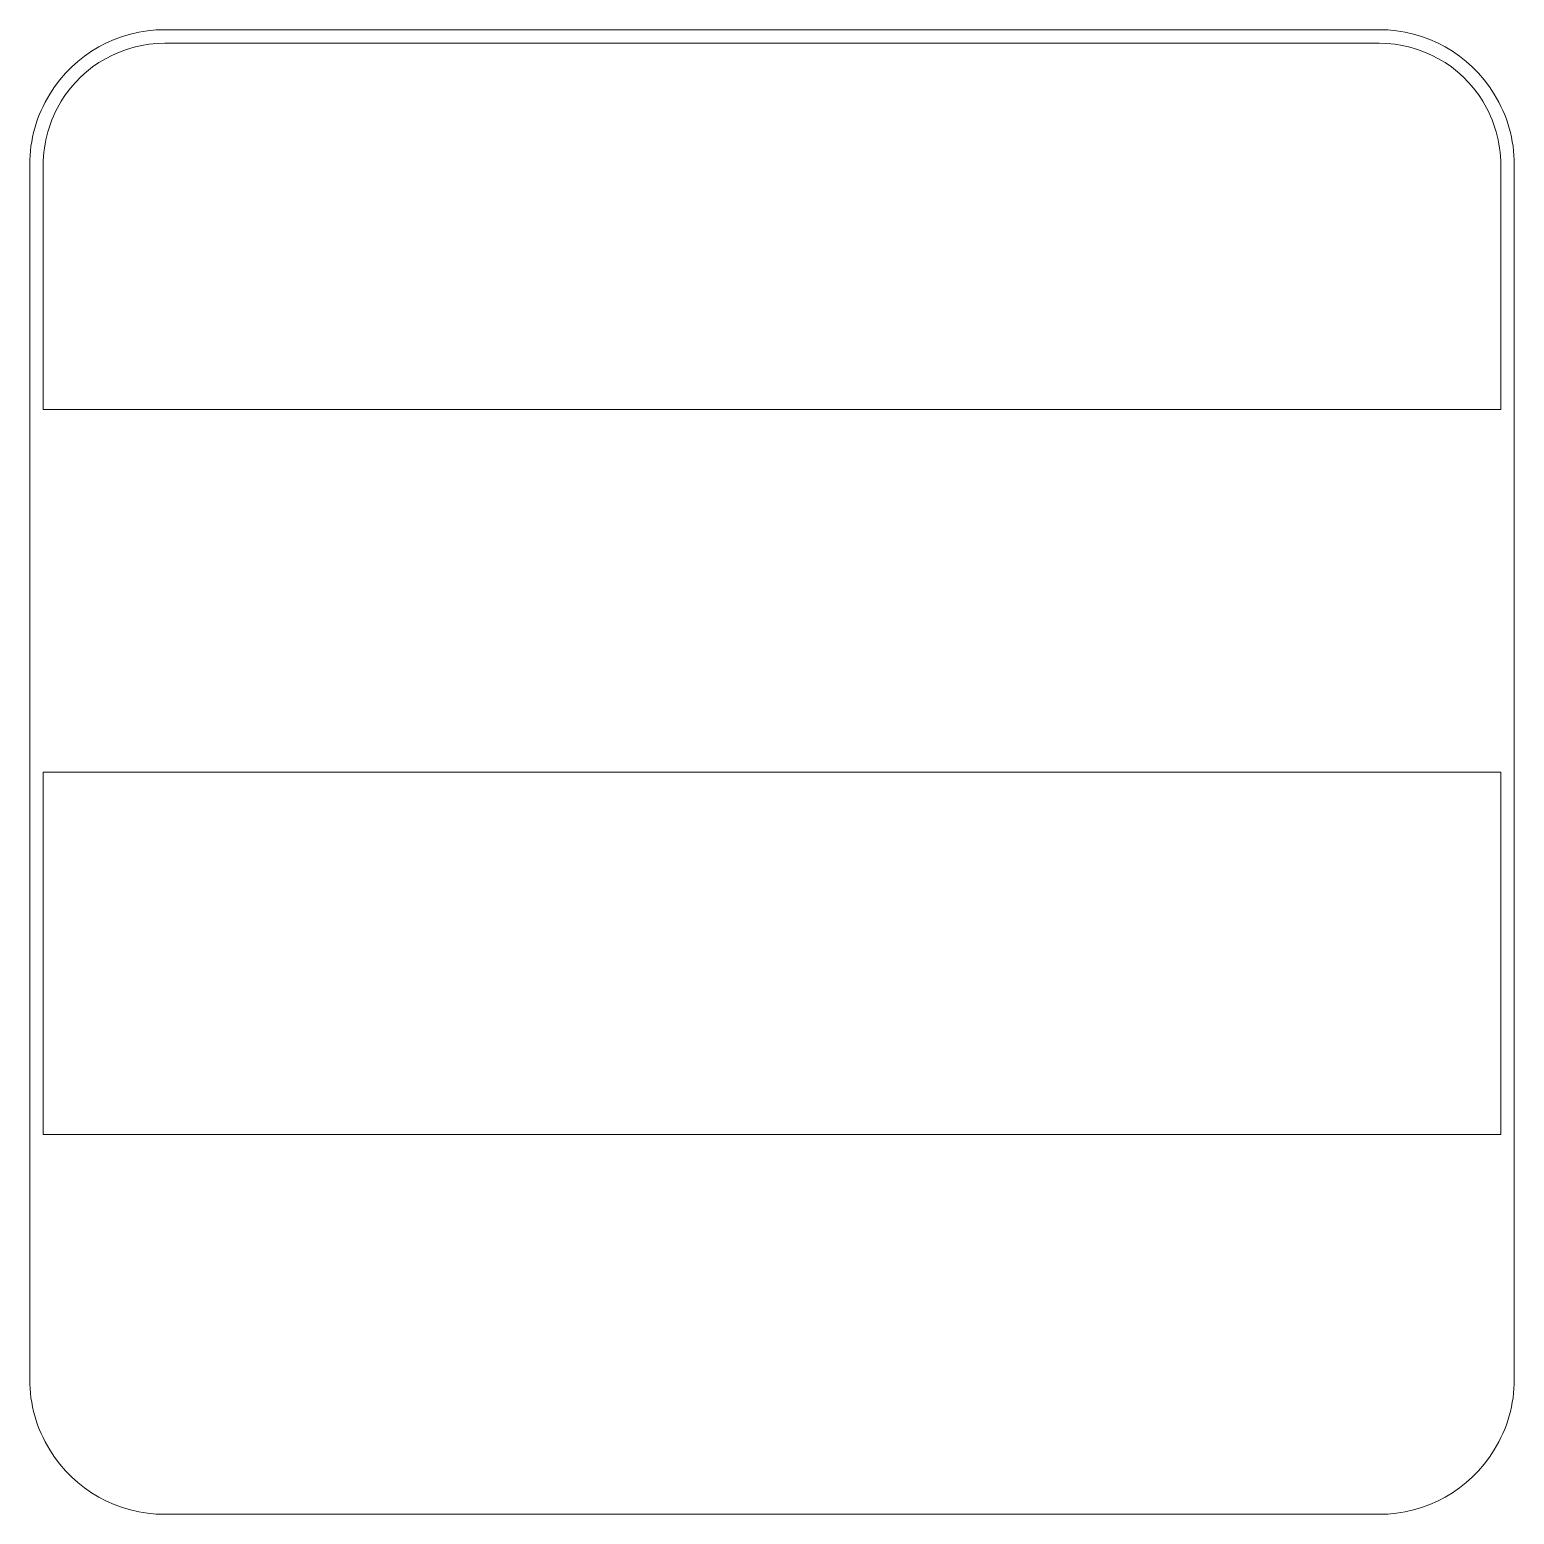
# Model space of a CAD drawing. Extents: x -27.4 to 27.5, y -27.4 to 27.4.
import ezdxf

# ---------------------------------------------------------------- set-up
doc = ezdxf.new("R2010")
doc.units = 0
doc.header["$MEASUREMENT"] = 0
doc.layers.add('cut', color=255, linetype='Continuous', lineweight=0)

msp = doc.modelspace()

# ---------------------------------------------------------------- linework, layer by layer
at = {"layer": 'cut', "linetype": 'Continuous'}
msp.add_lwpolyline([(-27.45, -22.45, 0.13885), (-26.708, -25.071, 0.260388), (-22.45, -27.45), (22.45, -27.45, 0.260388), (26.708, -25.071, 0.13885), (27.45, -22.45), (27.45, 22.45, 0.13885), (26.708, 25.071, 0.260388), (22.45, 27.45), (-22.45, 27.45, 0.260388), (-26.708, 25.071, 0.13885), (-27.45, 22.45)], format="xyb", close=True, dxfattribs=at)
msp.add_lwpolyline([(26.95, 13.4), (26.95, 22.45, 0.13885), (26.282, 24.809, 0.260388), (22.45, 26.95), (-22.45, 26.95, 0.260388), (-26.282, 24.809, 0.13885), (-26.95, 22.45), (-26.95, 13.4)], format="xyb", dxfattribs=at)
for points in [[(-26.95, 13.4), (26.95, 13.4)], [(26.95, 13.4), (-26.95, 13.4)], [(-26.95, 0), (26.95, 0)], [(-26.95, 0), (-26.95, -13.4)], [(26.95, 0), (-26.95, 0)], [(26.95, -13.4), (26.95, 0)], [(-26.95, -13.4), (26.95, -13.4)], [(26.95, -13.4), (-26.95, -13.4)]]:
    msp.add_lwpolyline(points, dxfattribs=at)

doc.saveas('drawing.dxf')
